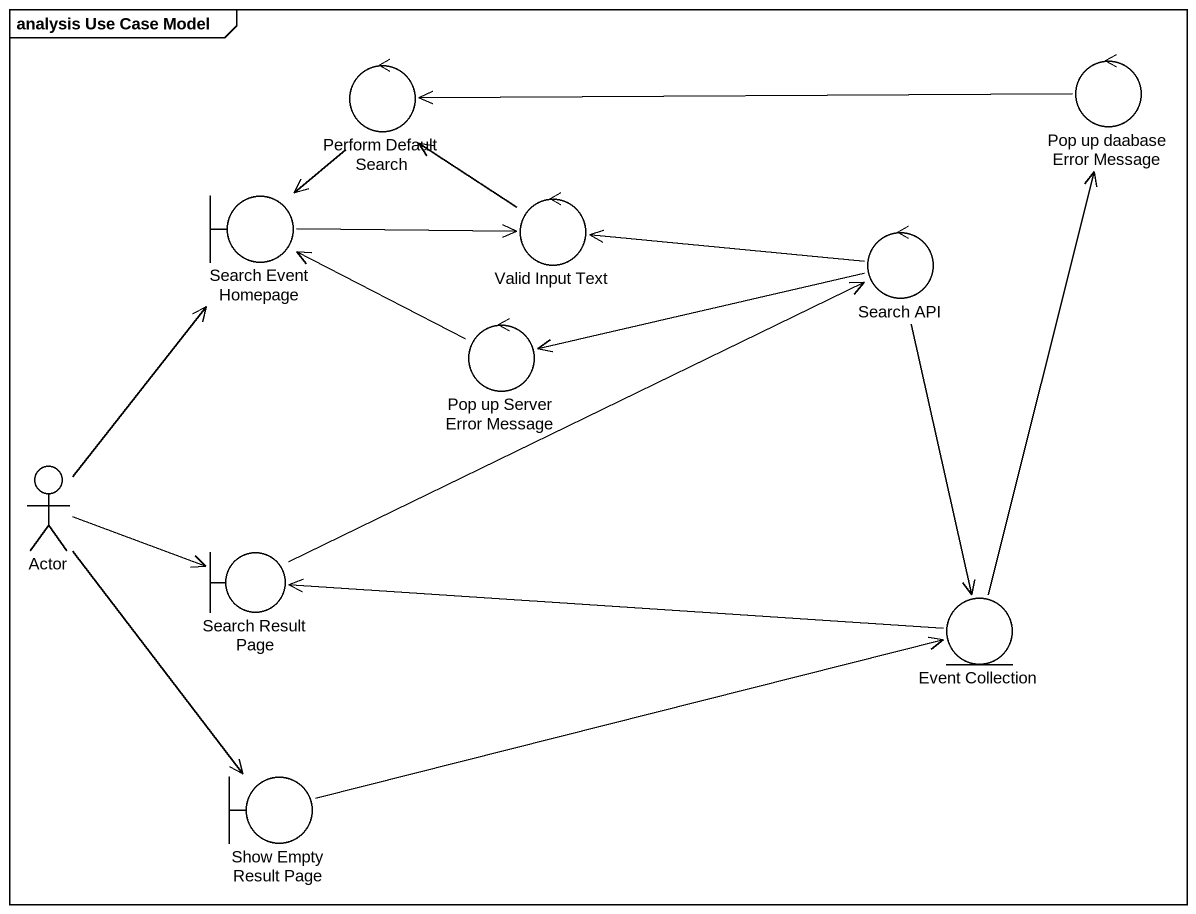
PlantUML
@startuml
mainframe analysis Use Case Model
control "Perform Default Search" as Perform_Default_Search
control "Pop up daabase Error Message" as Pop_up_daabase_Error_Message
boundary "Search Event Homepage" as Search_Event_Homepage
control "Valid Input Text" as Valid_Input_Text
control "Search API" as Search_API
control "Pop up Server Error Message" as Pop_up_Server_Error_Message
actor "Actor" as Actor_
boundary "Search Result Page" as Search_Result_Page
entity "Event Collection" as Event_Collection
boundary "Show Empty Result Page" as Show_Empty_Result_Page
Perform_Default_Search --> Search_Event_Homepage
Pop_up_daabase_Error_Message -left-> Perform_Default_Search
Search_Event_Homepage -right-> Valid_Input_Text
Valid_Input_Text -up-> Perform_Default_Search
Search_API -left-> Valid_Input_Text
Search_API -left-> Pop_up_Server_Error_Message
Search_API --> Event_Collection
Pop_up_Server_Error_Message -left-> Search_Event_Homepage
Actor_ -up-> Search_Event_Homepage
Actor_ -right-> Search_Result_Page
Actor_ --> Show_Empty_Result_Page
Search_Result_Page -right-> Search_API
Event_Collection -up-> Pop_up_daabase_Error_Message
Event_Collection -left-> Search_Result_Page
Show_Empty_Result_Page -right-> Event_Collection
@enduml
